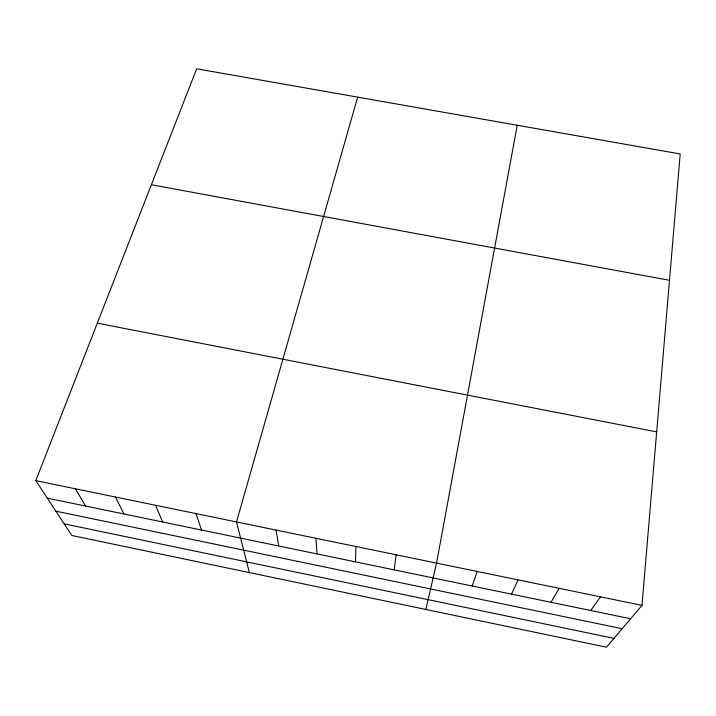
<?xml version="1.0" encoding="UTF-8"?>
<svg xmlns="http://www.w3.org/2000/svg" width="716" height="716" viewBox="0 0 716 716"><rect width="100%" height="100%" fill="white"/><g stroke="black" fill="none" stroke-linecap="round" stroke-linejoin="round"><path stroke-width="1.07" d="M355.521 561.881L355.888 546.505M641.983 605.378L680.2 153.949L196.676 68.79L35.8 480.633L71.797 535.478L606.47 647.21L641.983 605.378L35.8 480.633M394.221 569.882L396.109 554.784M517.229 125.246L436.545 563.107L425.832 609.468M357.651 97.134L236.495 521.937L249.374 572.585M472.211 586.01L477.196 571.466M511.51 594.137L518.062 579.879M551.007 602.308L559.151 588.337M590.709 610.515L600.456 596.831M151.38 184.746L669.505 280.296M97.304 323.167L656.67 431.891M47.283 498.13L630.617 618.767M55.839 511.17L622.168 628.72M64.163 523.852L613.97 638.377M75.511 488.804L85.553 506.051M115.428 497.02L124.011 513.998M155.569 505.281L162.675 522M195.924 513.587L201.536 530.037M276.081 530.082L278.721 545.995M315.881 538.271L317.027 553.915"/></g></svg>
